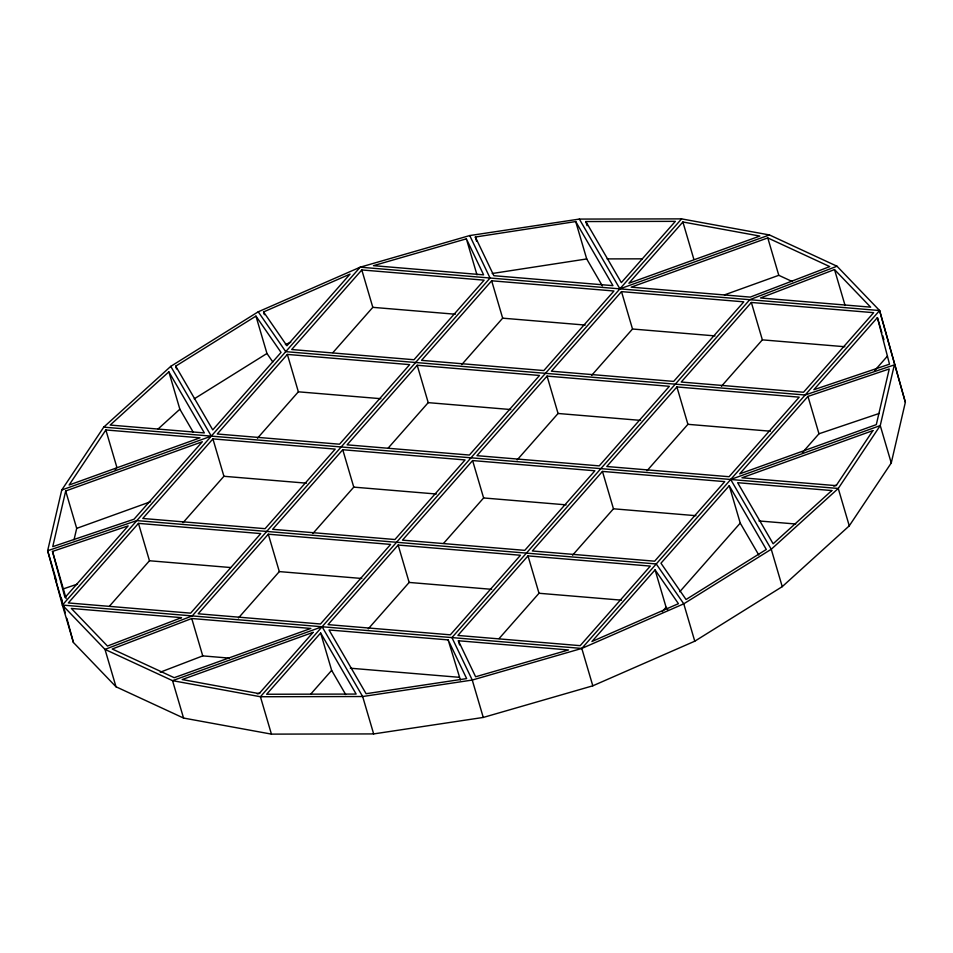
<?xml version="1.0" encoding="UTF-8"?>
<svg xmlns="http://www.w3.org/2000/svg" width="953" height="953" viewBox="0 0 953 953"><rect width="100%" height="100%" fill="white"/><g stroke="black" fill="none" stroke-linecap="round" stroke-linejoin="round"><path stroke-width="1.43" d="M61.742 490.033L47.65 550.727L62.398 605.072L73.405 642.465L116.004 686.779L183.548 718.05L271.426 734.12L373.659 733.917L483.266 717.442L592.802 685.815L694.773 641.202L782.246 586.643L849.266 525.853L891.258 462.967L905.35 402.273L879.595 310.535L836.996 266.221L769.452 234.95L681.574 218.88L579.341 219.083L469.734 235.558L360.198 267.185L258.227 311.798L170.754 366.357L103.734 427.147L61.742 490.033L211.304 436.129L170.754 366.357M65.686 490.986L52.749 546.653L134.028 519.218L202.322 441.739L65.686 490.986L76.693 528.367L74.036 539.791M105.866 429.958L69.116 485.017L200.047 437.82L105.866 429.958L116.874 467.351L115.242 469.793M258.227 311.798L285.757 351.657L805.142 395.007L894.343 364.892L880.25 425.574L838.259 488.46L771.251 549.262L683.766 603.821L581.795 648.433L472.259 680.049L362.652 696.524L260.419 696.738L172.541 680.656L104.997 649.398L62.398 605.072L360.198 267.185L879.595 310.535L905.35 402.273M138.459 523.376L68.33 602.939L190.648 613.148L260.765 533.585L138.459 523.376L149.466 560.757L109.535 606.072M212.912 438.892L142.783 518.468L265.089 528.677L335.218 449.101L212.912 438.892L223.919 476.286L183.012 522.697M287.365 354.421L217.236 433.996L339.542 444.205L409.671 364.63L287.365 354.421L298.36 391.814L257.453 438.225M361.806 269.949L291.689 349.525L413.995 359.734L484.124 280.158L361.806 269.949L372.814 307.342L332.883 352.646M268.305 534.204L198.176 613.78L320.494 623.989L390.623 544.413L268.305 534.204L279.312 571.597L238.405 618.009M342.758 449.733L272.629 529.308L394.935 539.517L465.064 459.942L342.758 449.733L353.766 487.126L312.858 533.537M417.211 365.261L347.083 444.837L469.388 455.046L539.517 375.47L417.211 365.261L428.219 402.642L388.276 447.958M491.665 280.79L421.536 360.353L543.841 370.562L613.97 290.999L491.665 280.79L502.66 318.171L461.752 364.594M681.574 218.88L260.419 696.738L271.426 734.12M320.649 632.983L266.649 694.249L356.148 694.07L320.649 632.983L331.656 670.376L345.701 694.558M398.151 545.045L328.023 624.62L450.34 634.829L520.469 555.254L398.151 545.045L409.159 582.438L368.251 628.849M472.605 460.573L402.476 540.148L524.781 550.357L594.91 470.782L472.605 460.573L483.612 497.954L443.681 543.27M547.058 376.101L476.929 455.665L599.234 465.874L669.363 386.31L547.058 376.101L558.065 413.483L517.157 459.906M621.511 291.63L551.382 371.194L673.688 381.403L743.816 301.839L621.511 291.63L632.506 329.011L591.599 375.434M682.884 221.989L628.885 283.255L759.815 236.07L682.884 221.989L693.879 259.383M311.035 693.76L331.656 670.376M527.998 555.885L457.881 635.448L580.186 645.657L650.315 566.094L527.998 555.885L539.005 593.266L499.074 638.581M602.451 471.413L532.322 550.977L654.64 561.186L724.756 481.622L602.451 471.413L613.458 508.795L572.55 555.218M676.904 386.942L606.775 466.505L729.081 476.714L799.21 397.151L676.904 386.942L687.911 424.323L647.004 470.734M751.357 302.47L681.228 382.034L803.534 392.243L873.663 312.679L751.357 302.47L762.352 339.852L721.445 386.263M62.398 605.072L581.795 648.433L879.595 310.535M655.08 569.87L591.932 641.524L678.429 603.678L655.08 569.87L666.087 607.252L667.755 609.67M729.248 485.72L660.965 563.199L686.041 599.52L766.295 549.464L729.248 485.72L740.243 523.102L758.767 554.98M807.965 396.4L739.683 473.879L876.307 424.633L889.244 368.954L807.965 396.4L818.972 433.782L802.39 452.604M877.403 317.611L813.838 389.729L889.506 364.177L877.403 317.611L881.894 332.847M662.204 611.659L666.087 607.252M679.763 591.73L740.243 523.102M874.723 370.526L887.434 356.112M168.86 371.837L110.191 425.062L204.359 432.924L168.86 371.837L179.867 409.218L193.185 432.126M158.138 428.933L179.867 409.218M175.709 366.155L255.952 316.098L281.04 352.419L212.757 429.898L175.709 366.155L176.519 368.918M194.233 398.842L266.959 353.48L255.952 316.098M263.564 311.941L350.073 274.095L286.913 345.748L263.564 311.941L264.386 314.704M285.376 344.593L290.784 342.222M836.996 266.221L749.749 299.695L451.948 637.593L472.259 680.049L483.266 717.442M834.518 269.568L760.506 297.967L870.649 307.152L834.518 269.568L845.108 305.568M191.744 618.509L112.24 649.017L174.208 677.69L310.833 628.444L191.744 618.509L202.751 655.89L229.208 658.106M160.259 672.199L202.751 655.89M769.452 234.95L619.903 288.854L579.341 219.083M767.784 237.916L631.16 287.163L750.249 297.11L829.753 266.602L767.784 237.916L778.792 275.31L792.265 281.54M76.693 528.367L150.586 501.731M724.423 294.906L778.792 275.31M257.262 693.844L260.038 692.843M833.744 486.054L836.531 485.053M52.486 551.43L128.155 525.889L64.995 597.543L52.486 551.43L66.138 598.603M63.494 588.823L77.503 584.082M818.972 433.782L879.226 413.435M466.374 238.834L373.469 265.661L483.612 274.857L466.374 238.834L476.976 274.833M475.344 237.023L575.707 221.561L612.958 285.65L493.868 275.703L475.344 237.023L476.571 241.18M492.177 273.511L586.714 258.954L602.356 285.864M585.845 221.549L675.343 221.358L621.344 282.624L585.845 221.549L587.072 225.694M607.121 258.906L642.334 258.835M372.814 307.342L455.331 314.228M502.66 318.171L585.19 325.068M632.506 329.011L715.036 335.897M762.352 339.852L844.882 346.737M298.36 391.814L380.89 398.699M428.219 402.642L510.737 409.54M558.065 413.483L640.583 420.38M687.911 424.323L770.429 431.209M103.734 427.147L838.259 488.46L849.266 525.853M223.919 476.286L306.437 483.171M353.766 487.126L436.283 494.011M483.612 497.954L566.13 504.852M613.458 508.795L695.976 515.692M758.933 520.946L795.719 524.007M149.466 560.757L230.507 567.523M279.312 571.597L361.83 578.483M409.159 582.438L491.677 589.323M539.005 593.266L621.523 600.164M448.136 639.904L329.035 629.969L366.083 693.713L466.648 678.596L448.136 639.904L460.406 679.965M458.381 640.761L568.524 649.958L475.618 676.773L458.381 640.761L459.608 644.919M350.335 668.208L459.132 677.297M266.959 353.48L272.808 361.961M469.734 235.558L490.056 278.026L192.256 615.912L104.997 649.398L116.004 686.779M882.704 335.611L883.931 339.768M891.258 462.967L880.25 425.574L730.689 479.478L771.251 549.262L782.246 586.643M575.707 221.561L586.714 258.954M694.773 641.202L683.766 603.821L656.248 563.962L136.851 520.6L47.65 550.727L56.62 581.187M581.795 648.433L592.802 685.815M373.659 733.917L362.652 696.524L322.102 626.752L172.541 680.656L183.548 718.05M54.702 576.72L65.304 612.719M61.254 597.686L62.362 601.796M63.112 604.524L64.22 608.633M66.865 618.366L73.405 642.465M872.888 430.601L836.126 485.649L741.958 477.787L872.888 430.601M313.108 632.363L259.121 693.617L182.178 679.549L313.108 632.363M831.802 490.557L773.133 543.782L737.634 482.694L831.802 490.557M181.487 617.651L107.475 646.051L71.344 608.455L181.487 617.651"/></g></svg>
